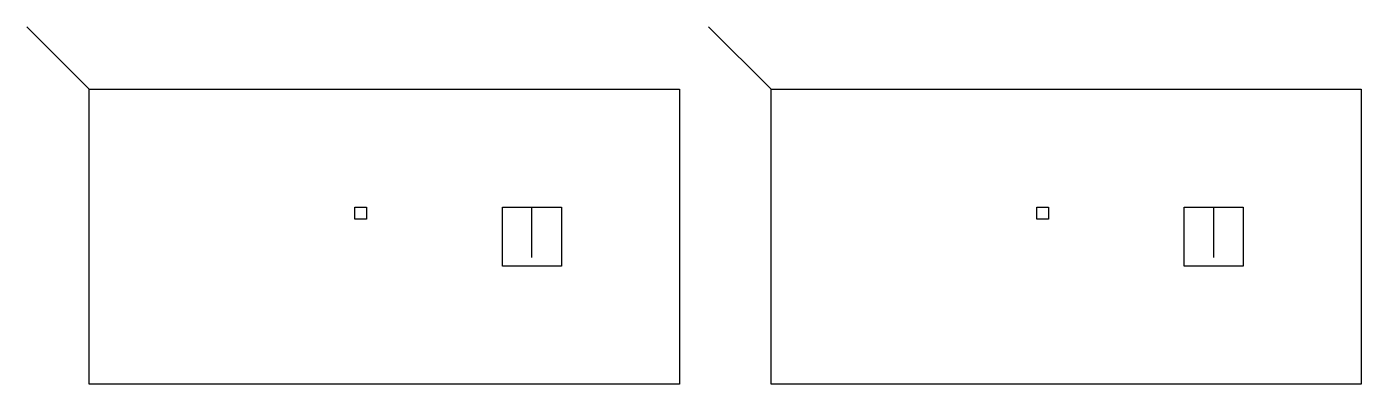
# Model space of a CAD drawing. Header units: millimetres. Extents: x 1.8 to 47, y 1 to 13.1.
import ezdxf

# ---------------------------------------------------------------- set-up
doc = ezdxf.new("R2010")
doc.units = ezdxf.units.MM
doc.layers.add('CUT', color=7, linetype='CONTINUOUS', true_color=0x000000)
doc.layers.add('LEADIN', color=1, linetype='CONTINUOUS', true_color=0xff0000)

msp = doc.modelspace()

# ---------------------------------------------------------------- linework, layer by layer
at = {"layer": 'CUT'}
for p, q in [((12.906159, 7.005006), (13.306159, 7.005006)), ((12.906159, 6.605006), (12.906159, 7.005006)), ((13.306159, 7.005006), (13.306159, 6.605006)), ((36.017318, 7.005006), (36.417318, 7.005006)), ((36.017318, 6.605006), (36.017318, 7.005006)), ((36.417318, 7.005006), (36.417318, 6.605006)), ((13.306159, 6.605006), (12.906159, 6.605006)), ((36.417318, 6.605006), (36.017318, 6.605006))]:
    msp.add_line(p, q, dxfattribs=at)
for points in [[(3.906159, 11.005006), (23.906159, 11.005006), (23.906159, 1.005006), (3.906159, 1.005006)], [(27.017318, 11.005006), (47.017318, 11.005006), (47.017318, 1.005006), (27.017318, 1.005006)], [(18.906159, 7.005006), (19.906159, 7.005006), (19.906159, 5.005006), (17.906159, 5.005006), (17.906159, 7.005006)], [(42.017318, 7.005006), (43.017318, 7.005006), (43.017318, 5.005006), (41.017318, 5.005006), (41.017318, 7.005006)]]:
    msp.add_lwpolyline(points, close=True, dxfattribs=at)
at = {"layer": 'LEADIN'}
for p, q in [((1.784839, 13.126326), (3.906159, 11.005006)), ((24.895998, 13.126326), (27.017318, 11.005006)), ((18.906159, 5.305006), (18.906159, 7.005006)), ((42.017318, 5.305006), (42.017318, 7.005006))]:
    msp.add_line(p, q, dxfattribs=at)

doc.saveas('drawing.dxf')
